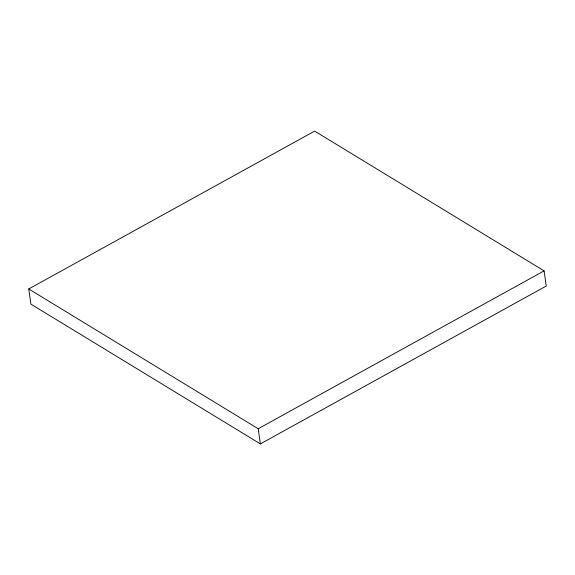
<?xml version="1.0" encoding="UTF-8"?>
<svg xmlns="http://www.w3.org/2000/svg" width="575" height="575" viewBox="0 0 575 575"><rect width="100%" height="100%" fill="white"/><g stroke="black" fill="none" stroke-linecap="round" stroke-linejoin="round"><path stroke-width="0.86" d="M28.75 288.973L314.64 131.1L544.094 270.875L546.25 286.027L260.36 443.9L30.906 304.125L28.75 288.973L258.204 428.749L260.36 443.9M258.204 428.749L544.094 270.875"/></g></svg>
